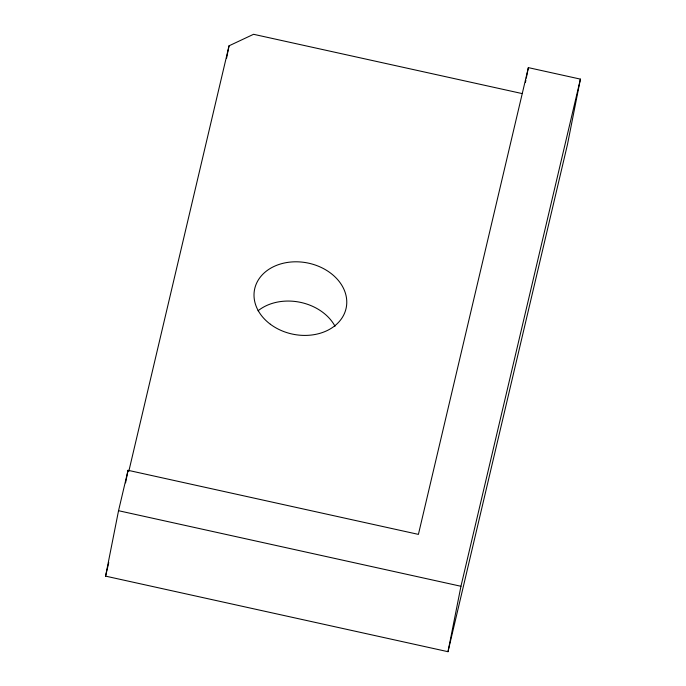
<?xml version="1.0" encoding="UTF-8"?>
<svg xmlns="http://www.w3.org/2000/svg" width="686" height="686" viewBox="0 0 686 686"><rect width="100%" height="100%" fill="white"/><g stroke="black" fill="none" stroke-linecap="round" stroke-linejoin="round"><path stroke-width="1.03" d="M105.584 576.129L118.541 510.71L128.05 470.304L418.409 534.385L528.366 67.631L580.416 79.122L567.459 144.549L447.992 651.7L105.584 576.129L108.774 562.58M125.564 482.867L128.05 470.304M226.577 58.216L229.038 45.816L253.563 34.3L522.132 93.57M525.459 82.286L525.87 80.193M526.291 78.101L528.366 67.631M447.992 651.7L460.949 586.273L580.416 79.122M128.771 471.445L229.038 45.816M118.541 510.71L460.949 586.273M258.03 310.809A46.734 36.367 11.2 0 1 335.017 326.244M270.353 324.238A46.734 36.367 11.2 0 0 346.018 308.683A46.734 36.367 11.2 0 0 284.801 262.91A46.734 36.367 11.2 0 0 270.353 324.238"/></g></svg>
